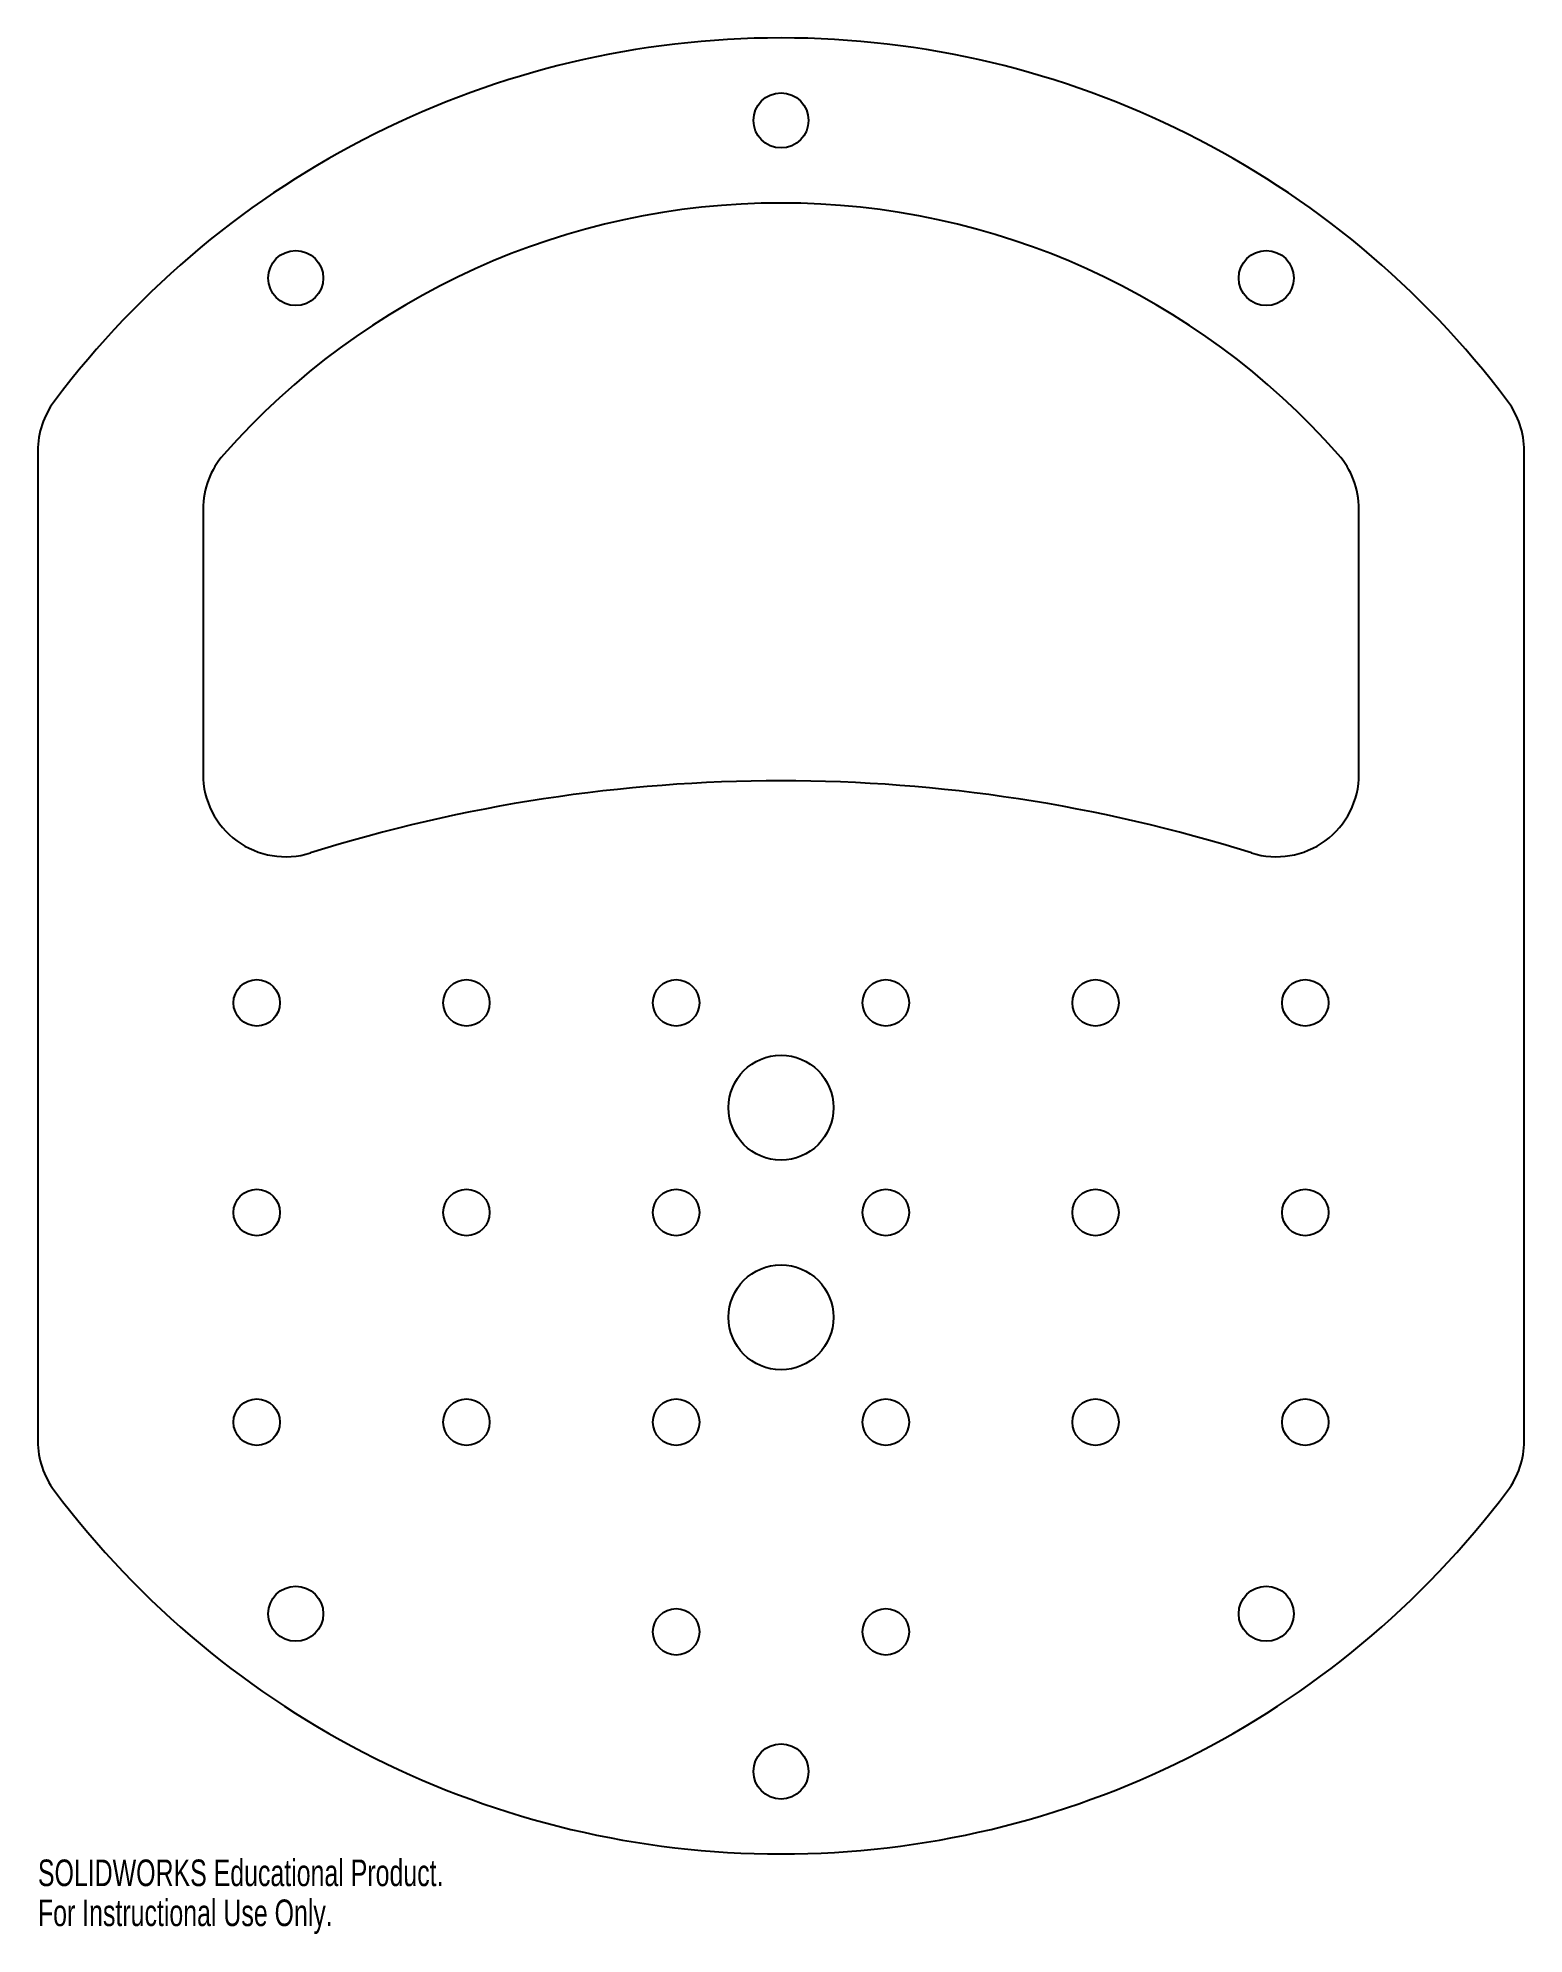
# Model space of a CAD drawing. Header units: inches. Extents: x -5.3 to 5.3, y -7.1 to 6.5.
import ezdxf

# ---------------------------------------------------------------- set-up
doc = ezdxf.new("R2010")
doc.units = ezdxf.units.IN
doc.header["$MEASUREMENT"] = 0
doc.styles.add('SLDTEXTSTYLE0', font='TXT', dxfattribs={"width": 0.7})

msp = doc.modelspace()

# ---------------------------------------------------------------- linework, layer by layer
at = {"color": 7, "linetype": 'Continuous', "lineweight": 25}
for p, q in [((-5.315, 3.543), (-5.315, -3.543)), ((5.315, -3.543), (5.315, 3.543)), ((-4.134, 3.125), (-4.134, 1.229)), ((4.134, 1.229), (4.134, 3.125))]:
    msp.add_line(p, q, dxfattribs=at)
for centre, radius in [((0, 5.906), 0.197), ((-3.471, 4.778), 0.197), ((3.471, 4.778), 0.197), ((-3.75, -0.407), 0.166), ((-2.25, -0.407), 0.166), ((-0.75, -0.407), 0.166), ((0.75, -0.407), 0.166), ((2.25, -0.407), 0.166), ((3.75, -0.407), 0.166), ((0, -1.157), 0.375), ((-3.75, -1.907), 0.166), ((-2.25, -1.907), 0.166), ((-0.75, -1.907), 0.166), ((0.75, -1.907), 0.166), ((2.25, -1.907), 0.166), ((3.75, -1.907), 0.166), ((0, -2.657), 0.375), ((-3.75, -3.407), 0.166), ((-2.25, -3.407), 0.166), ((-0.75, -3.407), 0.166), ((0.75, -3.407), 0.166), ((2.25, -3.407), 0.166), ((3.75, -3.407), 0.166), ((-3.471, -4.778), 0.197), ((3.471, -4.778), 0.197), ((-0.75, -4.907), 0.166), ((0.75, -4.907), 0.166), ((0, -5.906), 0.197)]:
    msp.add_circle(centre, radius, dxfattribs=at)
for centre, radius, start, end in [((0, 0), 6.496, 36.8699, 143.1301), ((0, 0), 5.315, 41.4096, 138.5904), ((-4.724, 3.543), 0.591, 143.1301, 180), ((4.724, 3.543), 0.591, 0, 36.8699), ((-3.543, 3.125), 0.591, 138.5904, 180), ((3.543, 3.125), 0.591, 0, 41.4096), ((-3.543, 1.229), 0.591, 180, 287.4201), ((3.543, 1.229), 0.591, 252.5799, 0), ((0, -10.064), 11.245, 72.5799, 107.4201), ((-4.724, -3.543), 0.591, 180, 216.8699), ((4.724, -3.543), 0.591, 323.1301, 0), ((0, 0), 6.496, 216.8699, 323.1301)]:
    msp.add_arc(centre, radius, start, end, dxfattribs=at)

# ---------------------------------------------------------------- texts
at = {"color": 7, "linetype": 'Continuous', "char_height": 0.1903, "attachment_point": 1, "style": 'SLDTEXTSTYLE0'}
for s, insert in [('SOLIDWORKS Educational Product.', (-5.315, -6.536)), ('For Instructional Use Only.', (-5.315, -6.822))]:
    msp.add_mtext(s, dxfattribs=dict(at, insert=insert))

doc.saveas('drawing.dxf')
